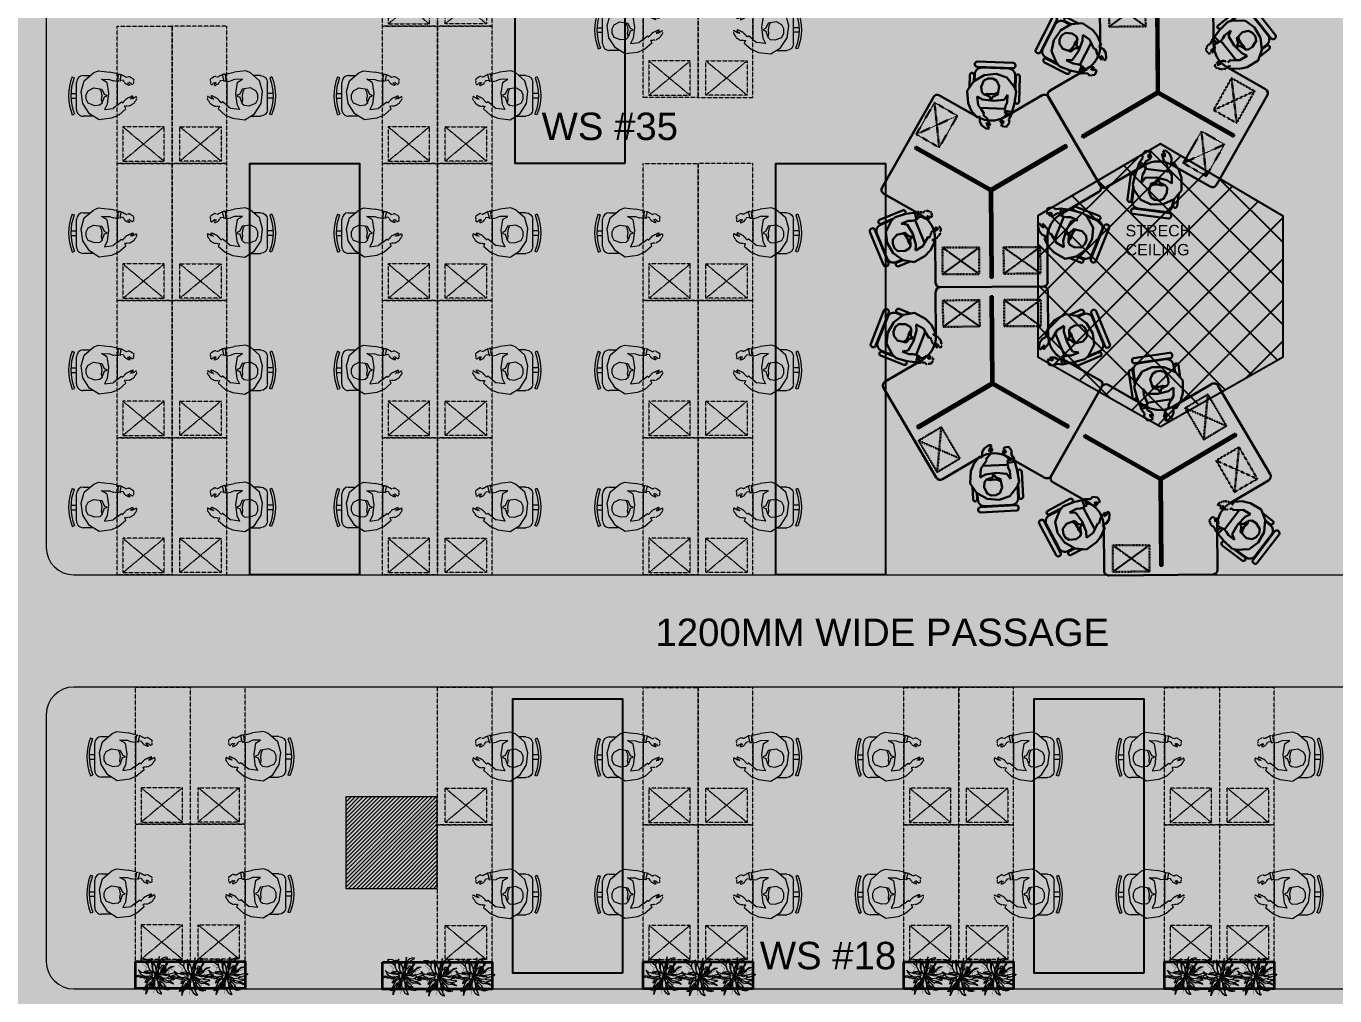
# Model space of a CAD drawing. Header units: millimetres. Extents: x 263321 to 2483465, y 33647 to 614421.
# Drawn here: x 2346902 to 2361209, y 411507 to 422110 of the extents above; entities that cross this region are included whole.
import ezdxf

# ---------------------------------------------------------------- set-up
doc = ezdxf.new("R2010")
doc.units = ezdxf.units.MM
for name, pattern in [('( Hidden )', [0.375, 0.25, -0.125]), ('HIDDEN', [0.375, 0.25, -0.125]), ('HIDDEN2', [0.1875, 0.125, -0.0625])]:
    doc.linetypes.add(name, pattern=pattern)
for name, color, linetype, lineweight in [('A-FURN-HUMAN', 252, 'Continuous', 9), ('A-FURN-MODULAR-CHAIR', 5, 'Continuous', 5), ('A-FURN-MODULAR-PEDESTAL', 253, 'Continuous', 5), ('A-FURN-MODULAR-TABLETOP', 250, 'Continuous', 13), ('A-INDOOR PLANTS', 84, 'Continuous', 5), ('A-PLAN-COLUMN', 3, 'Continuous', 0), ('A-PLAN-RCC-HATCH', 8, 'Continuous', 13), ('AI-FURN', 7, 'Continuous', 20), ('FURNITURE', 30, 'Continuous', 5), ('FURNIURE', 33, 'Continuous', 35), ('TOA-FL-CPT-1', 8, 'Continuous', 5)]:
    doc.layers.add(name, color=color, linetype=linetype, lineweight=lineweight)
for name, color, linetype in [('A-PLAN-TEXT', 4, 'Continuous'), ('CEILING TOA', 250, 'Continuous'), ('I-FUR', 7, 'Continuous')]:
    doc.layers.add(name, color=color, linetype=linetype)
doc.styles.add('ARIAL', font='arial.ttf')
doc.styles.get("Standard").update_dxf_attribs({"font": 'arial.ttf'})

# ---------------------------------------------------------------- blocks, each defined once
blk = doc.blocks.new('PLANT_10')
at = {"layer": 'A-INDOOR PLANTS', "linetype": 'ByBlock', "lineweight": -2}
for p, q in [((13664.3, 7933.64), (13665.55, 7933.86)), ((13665.52, 7932.8), (13664.3, 7933.64)), ((13665.55, 7933.86), (13667.57, 7933.17)), ((13667.57, 7933.17), (13668.91, 7932.09)), ((13669.84, 7934.37), (13670.24, 7933.69)), ((13670, 7933.37), (13669.84, 7934.37)), ((13670.17, 7931.75), (13670, 7933.37)), ((13670.38, 7933.32), (13670.09, 7932.38)), ((13670.24, 7933.69), (13670.38, 7933.32)), ((13675.61, 7931.79), (13675.07, 7933.15)), ((13675.07, 7933.15), (13675.52, 7932.79)), ((13660.8, 7927.59), (13659.68, 7927.43)), ((13659.68, 7927.43), (13660.5, 7927.14)), ((13660.5, 7927.14), (13661.89, 7926.5)), ((13661.87, 7927.37), (13660.8, 7927.59)), ((13663.15, 7926.41), (13661.87, 7927.37)), ((13661.89, 7926.5), (13663.36, 7925.67)), ((13664.14, 7924.69), (13663.15, 7926.41)), ((13663.89, 7930.62), (13663.94, 7931.25)), ((13663.98, 7929.88), (13663.89, 7930.62)), ((13663.93, 7925.43), (13665.64, 7924.49)), ((13663.94, 7931.25), (13664.46, 7930.64)), ((13664.31, 7929.26), (13663.98, 7929.88)), ((13665.68, 7923.17), (13664.14, 7924.69)), ((13664.83, 7928.65), (13664.31, 7929.26)), ((13664.46, 7930.64), (13665.11, 7929.79)), ((13665.28, 7928.1), (13664.83, 7928.65)), ((13665.11, 7929.79), (13665.57, 7928.86)), ((13665.49, 7927.36), (13665.28, 7928.1)), ((13665.34, 7926.29), (13665.49, 7927.36)), ((13665.63, 7924.92), (13665.34, 7926.29)), ((13666.85, 7932.15), (13665.52, 7932.8)), ((13665.57, 7928.86), (13665.92, 7927.75)), ((13666.59, 7924.2), (13665.63, 7924.92)), ((13665.64, 7924.49), (13666.92, 7923.46)), ((13665.92, 7927.75), (13666.08, 7926.44)), ((13666.08, 7926.44), (13666.56, 7925.08)), ((13666.78, 7926.15), (13666.1, 7928.13)), ((13666.41, 7927.95), (13667.1, 7928.09)), ((13666.55, 7927.7), (13666.41, 7927.95)), ((13667.52, 7926.61), (13666.55, 7927.7)), ((13666.56, 7925.08), (13667.46, 7924.48)), ((13667.48, 7923.79), (13666.59, 7924.2)), ((13667.75, 7925.11), (13666.78, 7926.15)), ((13668.06, 7931.25), (13666.85, 7932.15)), ((13667.1, 7928.09), (13668.23, 7927.82)), ((13667.46, 7924.48), (13668.78, 7924.02)), ((13668.16, 7925.94), (13667.52, 7926.61)), ((13668.46, 7924.26), (13667.75, 7925.11)), ((13669.22, 7930.1), (13668.06, 7931.25)), ((13668.63, 7925.01), (13668.16, 7925.94)), ((13668.23, 7927.82), (13668.63, 7926.95)), ((13668.63, 7926.95), (13668.89, 7926.59)), ((13668.78, 7924.21), (13668.63, 7925.01)), ((13669.19, 7922.84), (13668.78, 7924.21)), ((13668.89, 7926.59), (13669.47, 7926.23)), ((13668.91, 7932.09), (13669.44, 7931.17)), ((13669.5, 7929.11), (13669.22, 7930.1)), ((13669.44, 7931.17), (13669.67, 7929.74)), ((13669.47, 7926.23), (13670.42, 7925.51)), ((13669.61, 7927.61), (13669.5, 7929.11)), ((13670.3, 7925.56), (13669.61, 7927.61)), ((13669.67, 7929.74), (13670.38, 7928.94)), ((13669.92, 7931.93), (13670.2, 7930.88)), ((13670.71, 7930.64), (13670.17, 7931.75)), ((13670.2, 7930.88), (13670.87, 7929.52)), ((13670.91, 7923.83), (13670.3, 7925.56)), ((13670.38, 7928.94), (13670.87, 7927.46)), ((13670.42, 7925.51), (13670.77, 7924.58)), ((13671.34, 7928.22), (13670.71, 7930.64)), ((13670.77, 7924.58), (13670.8, 7923.45)), ((13671.22, 7927.97), (13670.89, 7926.71)), ((13670.89, 7926.71), (13671.08, 7924.65)), ((13671.08, 7924.65), (13671.73, 7923.79)), ((13671.83, 7926.61), (13671.34, 7928.22)), ((13672.14, 7924.62), (13671.83, 7926.61)), ((13672.06, 7923.18), (13672.14, 7924.62)), ((13672.45, 7924.82), (13672.17, 7923.5)), ((13672.59, 7926.26), (13672.45, 7924.82)), ((13672.98, 7927.9), (13672.59, 7926.26)), ((13673.75, 7929.11), (13672.98, 7927.9)), ((13674.69, 7924.95), (13673.26, 7922.65)), ((13673.26, 7922.65), (13674.15, 7924.18)), ((13674.25, 7931.31), (13673.75, 7929.11)), ((13673.83, 7922.61), (13675.72, 7924.04)), ((13674.15, 7924.18), (13674.66, 7926.07)), ((13674.5, 7929.32), (13674.25, 7931.31)), ((13674.66, 7928.01), (13674.5, 7929.32)), ((13674.66, 7926.07), (13674.66, 7928.01)), ((13675.25, 7927.09), (13674.69, 7924.95)), ((13676.27, 7924.31), (13675.1, 7923.9)), ((13675.33, 7928.59), (13675.25, 7927.09)), ((13675.7, 7930.98), (13675.33, 7928.59)), ((13675.52, 7932.79), (13676.24, 7931.75)), ((13675.74, 7931.48), (13675.61, 7931.79)), ((13676.35, 7932.06), (13675.7, 7930.98)), ((13675.72, 7924.04), (13676.86, 7925.51)), ((13677.52, 7924.47), (13676.27, 7924.31)), ((13677.08, 7932.65), (13676.35, 7932.06)), ((13676.86, 7925.51), (13677.68, 7927.48)), ((13677.47, 7932.1), (13677.08, 7932.65)), ((13677.51, 7930.91), (13677.47, 7932.1)), ((13677.81, 7929.36), (13677.51, 7930.91)), ((13678.84, 7924.26), (13677.52, 7924.47)), ((13677.63, 7931.1), (13678.23, 7931.81)), ((13677.68, 7927.48), (13677.81, 7929.36)), ((13678.15, 7928.3), (13677.74, 7927.54)), ((13679.73, 7929.85), (13678.15, 7928.3)), ((13678.23, 7931.81), (13679.84, 7932.55)), ((13680.16, 7923.8), (13678.84, 7924.26)), ((13681.13, 7930.96), (13679.73, 7929.85)), ((13679.84, 7932.55), (13681.95, 7932.8)), ((13682.61, 7931.75), (13681.13, 7930.96)), ((13681.95, 7932.8), (13683.34, 7932.46)), ((13683.72, 7924.1), (13682.55, 7923.5)), ((13683.34, 7932.46), (13682.61, 7931.75)), ((13683.45, 7922.71), (13684.69, 7925.06)), ((13684.69, 7925.06), (13683.72, 7924.1)), ((13657.58, 7922.61), (13657.47, 7922.11)), ((13657.47, 7922.11), (13657.98, 7921.75)), ((13658.75, 7922.96), (13657.58, 7922.61)), ((13657.98, 7921.75), (13659.37, 7921.23)), ((13660.13, 7922.88), (13658.75, 7922.96)), ((13659.37, 7921.23), (13661.01, 7920.78)), ((13660.07, 7918.81), (13659.64, 7918.36)), ((13659.64, 7918.36), (13659.9, 7918.06)), ((13659.9, 7918.06), (13660.84, 7917.9)), ((13660.59, 7915.89), (13660, 7914.93)), ((13660, 7914.93), (13660.98, 7915.4)), ((13660.87, 7918.96), (13660.07, 7918.81)), ((13661.89, 7922.37), (13660.13, 7922.88)), ((13661.76, 7916.49), (13660.59, 7915.89)), ((13660.84, 7917.9), (13662.11, 7917.44)), ((13661.88, 7918.81), (13660.87, 7918.96)), ((13660.98, 7915.4), (13662.78, 7916.02)), ((13661.01, 7920.78), (13661.83, 7920.31)), ((13663.06, 7916.97), (13661.76, 7916.49)), ((13661.83, 7920.31), (13663.03, 7920.03)), ((13663.31, 7919.04), (13661.88, 7918.81)), ((13663.84, 7922.05), (13661.89, 7922.37)), ((13662.11, 7917.44), (13663.3, 7917.1)), ((13662.78, 7916.02), (13664.21, 7916.12)), ((13663.8, 7921.43), (13662.81, 7921.09)), ((13662.81, 7921.09), (13662.83, 7920.27)), ((13662.83, 7920.27), (13663.86, 7919.55)), ((13664.23, 7917.5), (13663.06, 7916.97)), ((13664.11, 7919.31), (13663.31, 7919.04)), ((13664.68, 7921.27), (13663.8, 7921.43)), ((13665.78, 7921.99), (13663.84, 7922.05)), ((13663.86, 7919.55), (13664.86, 7919.27)), ((13664.21, 7916.12), (13665.96, 7916.24)), ((13665.78, 7917.92), (13664.23, 7917.5)), ((13665.62, 7921.11), (13664.68, 7921.27)), ((13664.86, 7919.27), (13666.62, 7918.95)), ((13667.05, 7921.53), (13665.62, 7921.11)), ((13667.77, 7922.3), (13665.68, 7923.17)), ((13667.58, 7922.29), (13665.78, 7921.99)), ((13666.96, 7918.21), (13665.78, 7917.92)), ((13665.96, 7916.24), (13667.18, 7916.97)), ((13666.62, 7918.95), (13668.04, 7919.49)), ((13667.05, 7915.34), (13666.64, 7914.45)), ((13666.92, 7923.46), (13668.56, 7922.95)), ((13668.12, 7919.18), (13666.96, 7918.21)), ((13668.6, 7921.76), (13667.05, 7921.53)), ((13668.08, 7916.24), (13667.05, 7915.34)), ((13667.18, 7916.97), (13667.91, 7917.68)), ((13668.73, 7923.83), (13667.48, 7923.79)), ((13669.6, 7921.92), (13667.77, 7922.3)), ((13667.91, 7917.68), (13668.95, 7918.64)), ((13668.94, 7914.77), (13667.91, 7913.74)), ((13668.04, 7919.49), (13669.27, 7920.34)), ((13668.57, 7916.44), (13668.08, 7916.24)), ((13669.16, 7919.84), (13668.12, 7919.18)), ((13668.56, 7922.95), (13670.21, 7922.37)), ((13669.17, 7917.34), (13668.57, 7916.44)), ((13670.04, 7921.8), (13668.6, 7921.76)), ((13669.83, 7916.11), (13668.94, 7914.77)), ((13668.95, 7918.64), (13669.3, 7919.47)), ((13670.21, 7920.25), (13669.16, 7919.84)), ((13669.64, 7916.29), (13669.17, 7917.34)), ((13670.21, 7922.37), (13669.19, 7922.84)), ((13669.27, 7920.34), (13670.76, 7920.76)), ((13669.3, 7919.47), (13669.66, 7919.79)), ((13669.46, 7913.91), (13670.25, 7914.87)), ((13669.7, 7918.36), (13669.64, 7916.29)), ((13669.66, 7919.79), (13670.28, 7920)), ((13670.51, 7918.69), (13669.7, 7918.36)), ((13670.99, 7917.21), (13669.83, 7916.11)), ((13671.05, 7921.21), (13670.04, 7921.8)), ((13670.25, 7914.87), (13670.67, 7915.51)), ((13670.28, 7920), (13670.74, 7919.32)), ((13670.8, 7923.45), (13670.51, 7922.57)), ((13670.51, 7922.57), (13670.59, 7922.07)), ((13670.74, 7919.32), (13670.51, 7918.69)), ((13670.66, 7915.76), (13670.57, 7914.63)), ((13671, 7916.83), (13670.66, 7915.76)), ((13670.76, 7920.76), (13671.63, 7920.91)), ((13671.26, 7920.59), (13670.79, 7919.64)), ((13670.79, 7919.64), (13670.87, 7919.02)), ((13670.87, 7919.02), (13671.48, 7919.53)), ((13671.14, 7916.21), (13670.89, 7914.39)), ((13671.43, 7923.29), (13670.91, 7923.83)), ((13671.13, 7922.84), (13671.09, 7922.15)), ((13671.09, 7922.15), (13671.48, 7921.72)), ((13671.18, 7923.34), (13671.13, 7922.84)), ((13671.3, 7917.34), (13671.14, 7916.21)), ((13671.62, 7923.1), (13671.18, 7923.34)), ((13671.81, 7921.11), (13671.26, 7920.59)), ((13672.07, 7918.49), (13671.3, 7917.34)), ((13671.68, 7919.17), (13671.35, 7917.59)), ((13671.48, 7921.72), (13671.99, 7921.43)), ((13671.48, 7919.53), (13671.96, 7920.24)), ((13671.64, 7922.67), (13671.62, 7923.1)), ((13672.22, 7921.87), (13671.64, 7922.67)), ((13672.13, 7920.93), (13671.68, 7919.17)), ((13672.23, 7921.5), (13671.81, 7921.11)), ((13671.96, 7920.24), (13672.13, 7920.93)), ((13671.99, 7921.43), (13672.23, 7921.5)), ((13672.41, 7921.94), (13672.06, 7923.18)), ((13672.41, 7919.94), (13672.07, 7918.49)), ((13672.39, 7922.69), (13672.67, 7923.45)), ((13672.6, 7921.76), (13672.39, 7922.69)), ((13672.5, 7923.07), (13672.96, 7922.33)), ((13672.59, 7920.01), (13672.63, 7920.7)), ((13673.08, 7920.52), (13672.59, 7920.01)), ((13672.59, 7920.01), (13672.59, 7920.01)), ((13672.63, 7920.7), (13672.6, 7921.76)), ((13672.8, 7919.26), (13673.05, 7919.46)), ((13673.23, 7917.34), (13672.81, 7919.14)), ((13672.96, 7922.33), (13673.37, 7921.28)), ((13673.05, 7919.46), (13673.38, 7918.65)), ((13673.38, 7918.65), (13673.05, 7917.27)), ((13673.05, 7917.27), (13673.39, 7916.28)), ((13673.37, 7921.28), (13673.08, 7920.52)), ((13673.14, 7916.33), (13673.23, 7917.34)), ((13673.19, 7914.65), (13673.14, 7916.33)), ((13673.34, 7920.09), (13674.25, 7918.87)), ((13673.39, 7916.28), (13673.99, 7915.17)), ((13673.62, 7916.97), (13673.65, 7918.1)), ((13674.46, 7916), (13673.62, 7916.97)), ((13673.65, 7918.1), (13674.07, 7918.55)), ((13675.1, 7923.9), (13673.83, 7922.61)), ((13673.99, 7915.17), (13674.45, 7914.5)), ((13674.07, 7918.55), (13674.59, 7917.88)), ((13674.25, 7918.87), (13675.37, 7917.15)), ((13674.98, 7921.77), (13674.36, 7921.37)), ((13674.36, 7919.37), (13675.18, 7919.27)), ((13675.06, 7918.96), (13674.36, 7919.37)), ((13675.07, 7914.64), (13674.46, 7916)), ((13674.59, 7917.88), (13675.45, 7916.53)), ((13675.88, 7920.92), (13674.81, 7920.89)), ((13674.84, 7920.01), (13675.66, 7919.79)), ((13675.18, 7919.27), (13674.84, 7920.01)), ((13674.9, 7922.2), (13676.06, 7922.99)), ((13676.34, 7922.25), (13674.98, 7921.77)), ((13675.88, 7918.73), (13675.06, 7918.96)), ((13675.37, 7917.15), (13676.51, 7914.43)), ((13675.45, 7916.53), (13675.49, 7915.15)), ((13675.49, 7915.15), (13675.66, 7913.78)), ((13675.66, 7919.79), (13676.48, 7919.5)), ((13676.88, 7920.82), (13675.88, 7920.92)), ((13677.21, 7918.02), (13675.88, 7918.73)), ((13676.06, 7922.99), (13678.3, 7923.31)), ((13676.2, 7916.49), (13680.43, 7910.93)), ((13677.83, 7922.6), (13676.34, 7922.25)), ((13676.48, 7919.5), (13677.37, 7919.03)), ((13677.71, 7920.16), (13676.88, 7920.82)), ((13677.74, 7917.16), (13677.21, 7918.02)), ((13677.37, 7919.03), (13678.02, 7918.11)), ((13677.64, 7920.41), (13678.21, 7920.24)), ((13678.35, 7919.62), (13677.71, 7920.16)), ((13678.55, 7915.31), (13677.74, 7917.16)), ((13679.32, 7922.77), (13677.83, 7922.6)), ((13678.02, 7918.11), (13678.55, 7917.12)), ((13678.21, 7920.24), (13679.71, 7920.28)), ((13678.3, 7923.31), (13680.55, 7923.37)), ((13678.88, 7918.7), (13678.35, 7919.62)), ((13678.4, 7920.12), (13679.43, 7919.21)), ((13678.55, 7917.12), (13678.95, 7916.45)), ((13679.87, 7912.72), (13678.55, 7915.31)), ((13679.16, 7917.64), (13678.88, 7918.7)), ((13678.95, 7916.45), (13679.96, 7916.04)), ((13679.63, 7916.72), (13679.16, 7917.64)), ((13681.24, 7923.21), (13679.32, 7922.77)), ((13679.43, 7919.21), (13680.56, 7919.12)), ((13679.96, 7916.04), (13679.63, 7916.72)), ((13679.71, 7920.28), (13681.07, 7920.83)), ((13680.7, 7920.44), (13679.83, 7920.29)), ((13680.55, 7923.37), (13680.16, 7923.8)), ((13680.56, 7919.12), (13681.67, 7919.59)), ((13681.63, 7920.72), (13680.7, 7920.44)), ((13681.07, 7920.83), (13682.48, 7921.62)), ((13682.55, 7923.5), (13681.24, 7923.21)), ((13682.32, 7920.68), (13681.63, 7920.72)), ((13681.67, 7919.59), (13682.09, 7919.92)), ((13682.09, 7919.92), (13682.86, 7919.5)), ((13682.83, 7920.44), (13682.32, 7920.68)), ((13682.48, 7921.62), (13683.45, 7922.71)), ((13683.57, 7920.84), (13682.83, 7920.44)), ((13682.86, 7919.5), (13683.72, 7919.84)), ((13684.62, 7921.25), (13683.57, 7920.84)), ((13683.72, 7919.84), (13684.96, 7920.26)), ((13685.5, 7921.09), (13684.62, 7921.25)), ((13684.96, 7920.26), (13685.72, 7919.9)), ((13686.31, 7920.99), (13685.5, 7921.09)), ((13685.72, 7919.9), (13686.83, 7920.31)), ((13687.38, 7920.89), (13686.31, 7920.99)), ((13686.83, 7920.31), (13687.38, 7920.89)), ((13663.85, 7911.49), (13662.54, 7911.32)), ((13662.54, 7911.32), (13663.74, 7911.04)), ((13664.86, 7911.27), (13663.74, 7910.98)), ((13663.74, 7911.04), (13664.74, 7910.89)), ((13664.9, 7912.02), (13663.85, 7911.49)), ((13664.74, 7910.89), (13666.42, 7911.25)), ((13665.77, 7911.92), (13664.86, 7911.27)), ((13665.68, 7912.98), (13664.9, 7912.02)), ((13665.96, 7913.93), (13665.68, 7912.98)), ((13666.75, 7912.64), (13665.77, 7911.92)), ((13666.23, 7913.31), (13665.96, 7913.93)), ((13666.64, 7914.45), (13666.23, 7913.31)), ((13666.42, 7911.25), (13667.52, 7912.04)), ((13667.91, 7913.74), (13666.75, 7912.64)), ((13667.52, 7912.04), (13667.93, 7912.86)), ((13667.93, 7912.86), (13668.04, 7913.36)), ((13668.04, 7913.36), (13668.6, 7913.57)), ((13668.63, 7908.5), (13668.45, 7908.06)), ((13668.45, 7908.06), (13668.77, 7907.88)), ((13668.6, 7913.57), (13669.46, 7913.91)), ((13669.29, 7909.4), (13668.63, 7908.5)), ((13668.77, 7907.88), (13669.52, 7908.09)), ((13669.87, 7910.98), (13669.29, 7909.4)), ((13669.74, 7913.17), (13669.38, 7912.4)), ((13669.38, 7912.4), (13669.4, 7911.78)), ((13669.4, 7911.78), (13669.6, 7911.35)), ((13669.52, 7908.09), (13670.74, 7908.94)), ((13669.6, 7911.35), (13669.87, 7910.92)), ((13670.28, 7913.81), (13669.74, 7913.17)), ((13670.85, 7913.39), (13669.87, 7910.98)), ((13670.57, 7914.63), (13670.28, 7913.81)), ((13670.74, 7908.94), (13671.87, 7910.85)), ((13670.89, 7914.39), (13670.85, 7913.39)), ((13671.87, 7910.85), (13672.82, 7912.57)), ((13672.82, 7912.57), (13673.19, 7914.65)), ((13673.82, 7912.54), (13673.22, 7911.71)), ((13673.22, 7911.71), (13674.45, 7912.43)), ((13674.29, 7913.43), (13673.82, 7912.54)), ((13674.45, 7914.5), (13674.29, 7913.43)), ((13674.45, 7912.43), (13675.05, 7913.2)), ((13675.05, 7913.2), (13675.07, 7914.64)), ((13675.66, 7913.78), (13676.51, 7912.31)), ((13676.51, 7914.43), (13677.64, 7912.15)), ((13676.51, 7912.31), (13677.72, 7911.66)), ((13678.23, 7913.49), (13677.5, 7914.65)), ((13677.64, 7912.15), (13678.78, 7909.62)), ((13678.64, 7912.18), (13678.23, 7913.49)), ((13679.05, 7910.95), (13678.64, 7912.18)), ((13678.78, 7909.62), (13679.4, 7907.89)), ((13679.17, 7909.14), (13679.05, 7910.95)), ((13679.4, 7907.89), (13679.17, 7909.14)), ((13680.85, 7911.31), (13679.87, 7912.72)), ((13680.43, 7910.93), (13680.94, 7910.69)), ((13680.94, 7910.69), (13680.85, 7911.31))]:
    blk.add_line(p, q, dxfattribs=at)
at = {"layer": 'A-INDOOR PLANTS', "linetype": 'Continuous', "lineweight": 18, "ltscale": 0.5, "const_width": 0.2}
for points in [[(13663.9, 7924.37), (13660.1, 7925.72)], [(13678.83, 7926.57), (13681.9, 7929.19)], [(13673.27, 7912.54), (13674, 7908.57)]]:
    blk.add_lwpolyline(points, dxfattribs=at)
for points in [[(13664.08, 7924.79, 0.079562), (13663.34, 7922.14)], [(13665.42, 7926.87, 0.0574), (13664.3, 7925.23)], [(13669.4, 7929.47, 0.116285), (13665.96, 7927.44)], [(13673.88, 7929.67, 0.090884), (13670.74, 7929.78)], [(13675.42, 7929.17, 0.028901), (13674.47, 7929.51)], [(13680.37, 7923.57, 0.141213), (13677.8, 7927.66)], [(13663.38, 7919.89, 0.022707), (13663.53, 7919.11)], [(13664.86, 7916.17, 0.072973), (13666.59, 7914.33)], [(13678.52, 7915.38, 0.034437), (13679.25, 7916.33)], [(13679.57, 7916.84, 0.070954), (13680.47, 7919.13)], [(13680.68, 7920.44, 0.006998), (13680.7, 7920.68)], [(13668.08, 7913.38, 0.04589), (13669.56, 7912.79)], [(13672.77, 7912.48, 0.032284), (13673.88, 7912.65)], [(13674.83, 7912.92, 0.033376), (13675.9, 7913.37)], [(13677.6, 7914.49, 0.002611), (13677.67, 7914.55)]]:
    blk.add_lwpolyline(points, format="xyb", dxfattribs=at)
at = {"layer": 'A-INDOOR PLANTS', "linetype": 'Continuous', "lineweight": 18, "ltscale": 0.5}
blk.add_arc((13672, 7921.16), 8.71, 12.47923, 14.7067, dxfattribs=at)
blk = doc.blocks.new('Columns')
at = {"layer": 'A-PLAN-RCC-HATCH'}
h = blk.add_hatch(dxfattribs=at)
h.set_pattern_fill('ANSI31', color=256, scale=250, style=0)
h.set_pattern_definition([(45, (414397.9, -590762.232), (-22.0970869, 22.0970869), [])])
h.paths.add_polyline_path([(-26160, 1537), (-25160, 1537), (-25160, 2537), (-26160, 2537)])
at = {"layer": 'A-PLAN-COLUMN', "elevation": 0}
blk.add_lwpolyline([(-26160, 1537), (-25160, 1537), (-25160, 2537), (-26160, 2537)], close=True, dxfattribs=at)
blk = doc.blocks.new('txhvb')
at = {"layer": 'A-FURN-HUMAN', "color": 8, "lineweight": 5}
for p, q in [((549426, -3868, 0), (549538, -3797, 0)), ((549538, -3797, 0), (549670, -3779, 0)), ((549670, -3779, 0), (549787, -3812, 0)), ((549787, -3812, 0), (549877, -3917, 0)), ((549360, -3973, 0), (549426, -3868, 0)), ((549377, -4109, 0), (549360, -3973, 0)), ((549804, -4001, 0), (549803, -4086, 0)), ((549877, -3917, 0), (549897, -3968, 0)), ((549897, -3968, 0), (549883, -4091, 0)), ((549405, -4171, 0), (549377, -4109, 0)), ((549533, -4063, 0), (549473, -4034, 0)), ((549473, -4034, 0), (549486, -4126, 0)), ((549520, -4171, 0), (549486, -4126, 0)), ((549652, -4076, 0), (549533, -4063, 0)), ((549770, -4059, 0), (549652, -4076, 0)), ((549780, -4171, 0), (549787, -4126, 0)), ((549803, -4086, 0), (549787, -4126, 0)), ((549864, -4171, 0), (549883, -4091, 0)), ((549480, -4265, 0), (549413, -4188, 0)), ((549520, -4171, 0), (549557, -4219, 0)), ((549795, -4205, 0), (549783, -4204, 0)), ((549791, -4238, 0), (549795, -4205, 0))]:
    blk.add_line(p, q, dxfattribs=at)
at = {"layer": 'A-FURN-HUMAN', "color": 8, "linetype": '( Hidden )', "lineweight": 5, "ltscale": 2}
for p, q in [((549413, -4188, 0), (549405, -4171, 0)), ((549508, -4251, 0), (549480, -4265, 0)), ((549512, -4310, 0), (549508, -4251, 0)), ((549557, -4219, 0), (549546, -4232, 0)), ((549546, -4232, 0), (549594, -4275, 0)), ((549594, -4275, 0), (549625, -4342, 0)), ((549734, -4305, 0), (549753, -4264, 0)), ((549766, -4285, 0), (549745, -4310, 0)), ((549753, -4264, 0), (549791, -4238, 0)), ((549770, -4306, 0), (549766, -4285, 0)), ((549783, -4204, 0), (549786, -4175, 0)), ((549856, -4217, 0), (549826, -4272, 0)), ((549826, -4272, 0), (549836, -4303, 0)), ((549861, -4186, 0), (549856, -4217, 0)), ((549864, -4171, 0), (549861, -4186, 0)), ((549536, -4350, 0), (549512, -4310, 0)), ((549588, -4384, 0), (549536, -4350, 0)), ((549612, -4346, 0), (549587, -4314, 0)), ((549587, -4314, 0), (549592, -4339, 0)), ((549616, -4380, 0), (549588, -4384, 0)), ((549592, -4339, 0), (549616, -4380, 0)), ((549625, -4342, 0), (549612, -4346, 0)), ((549745, -4310, 0), (549734, -4305, 0)), ((549745, -4336, 0), (549770, -4306, 0)), ((549754, -4350, 0), (549745, -4336, 0)), ((549805, -4352, 0), (549754, -4350, 0)), ((549836, -4303, 0), (549805, -4352, 0))]:
    blk.add_line(p, q, dxfattribs=at)
at = {"layer": 'A-FURN-HUMAN', "color": 8, "linetype": '( Hidden )', "lineweight": 5, "ltscale": 3}
for p, q in [((549780, -4174, 0), (549780, -4170, 0)), ((549786, -4175, 0), (549780, -4174, 0))]:
    blk.add_line(p, q, dxfattribs=at)
at = {"layer": 'A-FURN-HUMAN', "color": 8, "lineweight": 5, "elevation": 0}
for points in [[(549696, -3982), (549668, -3997), (549621, -4003), (549583, -3998), (549544, -4008), (549520, -3981), (549514, -3927), (549541, -3855), (549586, -3831), (549636, -3831), (549679, -3853), (549710, -3911), (549696, -4004), (549641, -4030), (549629, -4056), (549619, -4055), (549609, -4028), (549555, -4009)], [(549770, -4059), (549804, -4001)], [(549785, -4177), (549859, -4186)], [(549795, -4205), (549858, -4218)]]:
    blk.add_lwpolyline(points, dxfattribs=at)
at = {"layer": 'A-FURN-MODULAR-CHAIR', "color": 8, "lineweight": 15}
for p, q in [((549400, -3910, 0), (549400, -3801, 0)), ((549474, -3727, 0), (549770, -3727, 0)), ((549844, -3801, 0), (549844, -3878, 0))]:
    blk.add_line(p, q, dxfattribs=at)
at = {"layer": 'A-FURN-MODULAR-CHAIR', "color": 8, "lineweight": 15, "elevation": 0}
for points in [[(549415, -3681), (549424, -3704)], [(549597, -3664), (549597, -3727)], [(549647, -3664), (549647, -3727)], [(549829, -3679), (549820, -3702)]]:
    blk.add_lwpolyline(points, dxfattribs=at)
blk.add_lwpolyline([(549780, -4170, -0.034638), (549770, -4171), (549520, -4171)], format="xyb", dxfattribs=at)
at = {"layer": 'A-FURN-MODULAR-CHAIR', "color": 8, "lineweight": 15}
for centre, radius, start, end in [((549625, -4197, 0), 557, 68.458, 112.0994), ((549625, -4197, 0), 532, 68.4839, 112.0994), ((549474, -3801, 0), 74, 90.0001, 180.0001), ((549770, -3801, 0), 74, 0.0001, 90.0001)]:
    blk.add_arc(centre, radius, start, end, dxfattribs=at)
at = {"layer": 'A-FURN-MODULAR-PEDESTAL', "color": 20, "linetype": 'HIDDEN', "lineweight": 5, "ltscale": 5}
for p, q in [((549284, -4234), (548909, -4684)), ((548909, -4234), (549284, -4684))]:
    blk.add_line(p, q, dxfattribs=at)
for points in [[(548884, -4171), (550384, -4171), (550384, -4771), (548884, -4771)], [(549284, -4234), (548909, -4234), (548909, -4684), (549284, -4684)]]:
    blk.add_lwpolyline(points, close=True, dxfattribs=at)
blk = doc.blocks.new('bhguyfjhg')
at = {"layer": 'FURNITURE', "color": 20, "lineweight": 30}
for p, q in [((565286, -8857), (564312, -9420)), ((565595, -9291), (565355, -8875)), ((566328, -9441), (565855, -9441)), ((564534, -9904), (564294, -9488)), ((566378, -10629), (566378, -9491)), ((564534, -10204), (564294, -10620)), ((565286, -11251), (564312, -10688)), ((566328, -10679), (565848, -10679)), ((565588, -10829), (565355, -11232))]:
    blk.add_line(p, q, dxfattribs=at)
at = {"layer": 'FURNITURE', "color": 8, "lineweight": 30, "ltscale": 5}
for p, q in [((565794, -8834), (565711, -8941)), ((565789, -8914), (565830, -8862)), ((565798, -8915), (565843, -8859)), ((566220, -9051), (565910, -8809)), ((565946, -8846), (566178, -9027)), ((564086, -9850), (564220, -9832)), ((564060, -10327), (564006, -9938)), ((564020, -9987), (564060, -10279)), ((564154, -9895), (564083, -9905)), ((564158, -9886), (564092, -9895)), ((566075, -11007, 0), (566109, -11071, 0)), ((566080, -10999, 0), (566111, -11058, 0)), ((566151, -11037, 0), (566089, -10917, 0)), ((565777, -11334, 0), (566126, -11153, 0)), ((566077, -11170, 0), (565816, -11306, 0))]:
    blk.add_line(p, q, dxfattribs=at)
at = {"layer": 'FURNITURE', "color": 20, "linetype": 'HIDDEN2', "lineweight": 30, "ltscale": 0.3}
for p, q in [((565335, -8996), (565131, -9445)), ((564987, -9194), (565478, -9247)), ((564754, -9329), (564554, -9780)), ((564408, -9531), (564900, -9579)), ((566340, -10183), (566049, -10581)), ((566338, -10583), (566051, -10181))]:
    blk.add_line(p, q, dxfattribs=at)
at = {"layer": 'FURNITURE', "color": 8, "lineweight": 30}
for p, q in [((565599, -9074, 0), (565669, -8956, 0)), ((565669, -8956, 0), (565785, -8914, 0)), ((565785, -8914, 0), (565917, -8927, 0)), ((565917, -8927, 0), (566032, -8993, 0)), ((566032, -8993, 0), (566104, -9091, 0)), ((565584, -9139, 0), (565599, -9074, 0)), ((565720, -9073, 0), (565674, -9153, 0)), ((565674, -9209, 0), (565674, -9153, 0)), ((565750, -9133, 0), (565720, -9073, 0)), ((565835, -9216, 0), (565750, -9133, 0)), ((566104, -9091, 0), (566110, -9229, 0)), ((565584, -9259, 0), (565579, -9157, 0)), ((565674, -9209, 0), (565673, -9270, 0)), ((565939, -9275, 0), (565835, -9216, 0)), ((566001, -9251, 0), (565948, -9316, 0)), ((566094, -9282, 0), (566008, -9370, 0)), ((566110, -9229, 0), (566094, -9282, 0)), ((565845, -9428, 0), (565869, -9405, 0)), ((565869, -9405, 0), (565860, -9397, 0)), ((565878, -9369, 0), (565911, -9338, 0)), ((565948, -9316, 0), (565911, -9338, 0)), ((565944, -9421, 0), (566008, -9370, 0)), ((564254, -9803, 0), (564160, -9882, 0)), ((564391, -9802, 0), (564254, -9803, 0)), ((564455, -9821, 0), (564391, -9802, 0)), ((564474, -9827, 0), (564455, -9821, 0)), ((564559, -9882, 0), (564474, -9827, 0)), ((564105, -10004, 0), (564104, -10136, 0)), ((564160, -9882, 0), (564105, -10004, 0)), ((564367, -9962, 0), (564330, -9906, 0)), ((564330, -9906, 0), (564422, -9907, 0)), ((564396, -10078, 0), (564367, -9962, 0)), ((564471, -9934, 0), (564422, -9907, 0)), ((564471, -9934, 0), (564524, -9965, 0)), ((564524, -9965, 0), (564535, -9952, 0)), ((564535, -9952, 0), (564584, -9993, 0)), ((564548, -9912, 0), (564559, -9882, 0)), ((564607, -9908, 0), (564548, -9912, 0)), ((564584, -9993, 0), (564654, -10015, 0)), ((564651, -9926, 0), (564607, -9908, 0)), ((564657, -10002, 0), (564622, -9981, 0)), ((564622, -9981, 0), (564647, -9983, 0)), ((564647, -9983, 0), (564690, -10001, 0)), ((564691, -9972, 0), (564651, -9926, 0)), ((564654, -10015, 0), (564657, -10002, 0)), ((564690, -10001, 0), (564691, -9972, 0)), ((564104, -10136, 0), (564153, -10247, 0)), ((564395, -10197, 0), (564396, -10078, 0)), ((564595, -10152, 0), (564574, -10193, 0)), ((564633, -10128, 0), (564595, -10152, 0)), ((564618, -10162, 0), (564639, -10138, 0)), ((564639, -10138, 0), (564633, -10128, 0)), ((564665, -10135, 0), (564639, -10164, 0)), ((564680, -10142, 0), (564665, -10135, 0)), ((564689, -10191, 0), (564680, -10142, 0)), ((564153, -10247, 0), (564269, -10322, 0)), ((564342, -10238, 0), (564426, -10226, 0)), ((564426, -10226, 0), (564463, -10205, 0)), ((564518, -10275, 0), (564442, -10304, 0)), ((564506, -10192, 0), (564463, -10205, 0)), ((564510, -10191, 0), (564506, -10192, 0)), ((564512, -10197, 0), (564510, -10191, 0)), ((564539, -10190, 0), (564512, -10197, 0)), ((564518, -10275, 0), (564532, -10269, 0)), ((564532, -10269, 0), (564562, -10260, 0)), ((564542, -10202, 0), (564539, -10190, 0)), ((564574, -10193, 0), (564542, -10202, 0)), ((564562, -10260, 0), (564612, -10224, 0)), ((564612, -10224, 0), (564645, -10228, 0)), ((564639, -10164, 0), (564618, -10162, 0)), ((564645, -10228, 0), (564689, -10191, 0)), ((564269, -10322, 0), (564322, -10334, 0)), ((564322, -10334, 0), (564442, -10304, 0)), ((565524, -10742, 0), (565570, -10721, 0)), ((565570, -10721, 0), (565584, -10729, 0)), ((565584, -10729, 0), (565576, -10766, 0)), ((565679, -10630, 0), (565702, -10614, 0)), ((565718, -10656, 0), (565679, -10630, 0)), ((565688, -10668, 0), (565697, -10658, 0)), ((565747, -10713, 0), (565688, -10668, 0)), ((565697, -10658, 0), (565735, -10675, 0)), ((565702, -10614, 0), (565763, -10620, 0)), ((565735, -10675, 0), (565718, -10656, 0)), ((565809, -10729, 0), (565747, -10713, 0)), ((565763, -10620, 0), (565803, -10645, 0)), ((565803, -10645, 0), (565833, -10695, 0)), ((565805, -10745, 0), (565809, -10729, 0)), ((565833, -10695, 0), (565852, -10669, 0)), ((565852, -10669, 0), (565946, -10707, 0)), ((565946, -10707, 0), (565961, -10719, 0)), ((565961, -10719, 0), (566014, -10760, 0)), ((565519, -10799, 0), (565524, -10742, 0)), ((565542, -10823, 0), (565519, -10799, 0)), ((565541, -10885, 0), (565542, -10823, 0)), ((565576, -10766, 0), (565590, -10783, 0)), ((565611, -10795, 0), (565589, -10836, 0)), ((565589, -10836, 0), (565601, -10868, 0)), ((565590, -10783, 0), (565596, -10752, 0)), ((565596, -10752, 0), (565609, -10751, 0)), ((565601, -10868, 0), (565612, -10863, 0)), ((565609, -10751, 0), (565611, -10795, 0)), ((565612, -10863, 0), (565622, -10890, 0)), ((565786, -10916, 0), (565897, -10872, 0)), ((565860, -10771, 0), (565805, -10745, 0)), ((565860, -10771, 0), (565910, -10795, 0)), ((565897, -10872, 0), (565964, -10870, 0)), ((565964, -10870, 0), (565910, -10795, 0)), ((566014, -10760, 0), (566092, -10872, 0)), ((566092, -10872, 0), (566082, -10995, 0)), ((565551, -10914, 0), (565541, -10885, 0)), ((565555, -10930, 0), (565551, -10914, 0)), ((565555, -10930, 0), (565575, -11009, 0)), ((565619, -11124, 0), (565575, -11009, 0)), ((565622, -10890, 0), (565628, -10888, 0)), ((565628, -10888, 0), (565630, -10892, 0)), ((565630, -10891, 0), (565644, -10934, 0)), ((565649, -10977, 0), (565644, -10934, 0)), ((565686, -11052, 0), (565649, -10977, 0)), ((565690, -10985, 0), (565786, -10916, 0)), ((566082, -10995, 0), (566015, -11110, 0)), ((565660, -11160, 0), (565619, -11124, 0)), ((566015, -11110, 0), (565907, -11187)), ((565788, -11212, 0), (565660, -11160, 0)), ((565907, -11187), (565788, -11212, 0))]:
    blk.add_line(p, q, dxfattribs=at)
at = {"layer": 'FURNITURE', "color": 8, "linetype": '( Hidden )', "lineweight": 30, "ltscale": 2}
for p, q in [((565579, -9157, 0), (565584, -9139, 0)), ((565582, -9314, 0), (565615, -9265, 0)), ((565615, -9265, 0), (565584, -9259, 0)), ((565673, -9270, 0), (565656, -9273, 0)), ((565656, -9273, 0), (565668, -9337, 0)), ((565576, -9360, 0), (565582, -9314, 0)), ((565596, -9418, 0), (565576, -9360, 0)), ((565621, -9432, 0), (565596, -9418, 0)), ((565627, -9386, 0), (565621, -9432, 0)), ((565638, -9363, 0), (565627, -9386, 0)), ((565638, -9404, 0), (565638, -9363, 0)), ((565651, -9408, 0), (565638, -9404, 0)), ((565668, -9337, 0), (565651, -9408, 0)), ((565760, -9446, 0), (565799, -9426, 0)), ((565799, -9426, 0), (565845, -9428, 0)), ((565860, -9397, 0), (565880, -9376, 0)), ((565932, -9430, 0), (565909, -9452, 0)), ((565944, -9421, 0), (565932, -9430, 0)), ((565748, -9494, 0), (565749, -9478, 0)), ((565786, -9527, 0), (565748, -9494, 0)), ((565749, -9478, 0), (565787, -9470, 0)), ((565765, -9457, 0), (565760, -9446, 0)), ((565796, -9450, 0), (565765, -9457, 0)), ((565840, -9507, 0), (565786, -9527, 0)), ((565787, -9470, 0), (565796, -9450, 0)), ((565853, -9477, 0), (565840, -9507, 0)), ((565909, -9452, 0), (565853, -9477, 0))]:
    blk.add_line(p, q, dxfattribs=at)
at = {"layer": 'FURNITURE', "color": 18, "lineweight": 30, "ltscale": 5, "true_color": 0x000000}
for p, q in [((564860, -9219), (564838, -9231)), ((564838, -10877), (564860, -10889))]:
    blk.add_line(p, q, dxfattribs=at)
at = {"layer": 'FURNITURE', "color": 20, "lineweight": 30, "ltscale": 5}
for p, q in [((565314, -10054), (564838, -9231)), ((565328, -10054), (564849, -9225)), ((565335, -10041), (564860, -9219)), ((565314, -10054), (564838, -10877)), ((565328, -10054), (564849, -10883)), ((565335, -10066), (564860, -10889)), ((566278, -10054), (565328, -10054)), ((566278, -10041), (565335, -10041)), ((566278, -10066), (565335, -10066)), ((566278, -10066), (566278, -10041))]:
    blk.add_line(p, q, dxfattribs=at)
at = {"layer": 'FURNITURE', "color": 8, "linetype": '( Hidden )', "lineweight": 30, "ltscale": 3}
for p, q in [((565876, -9372, 0), (565879, -9368, 0)), ((565880, -9376, 0), (565876, -9372, 0))]:
    blk.add_line(p, q, dxfattribs=at)
at = {"layer": 'FURNITURE', "color": 8, "lineweight": 30, "ltscale": 5}
for points in [[(565789, -8914), (565830, -8862, 0.392119), (565827, -8829, 0.392119), (565794, -8834), (565711, -8941)], [(566108, -9237), (566191, -9130, 0.414214), (566178, -9027), (565946, -8846, 0.414214), (565843, -8859), (565798, -8915)], [(566038, -9338), (566023, -9358, 0.392119), (566026, -9391, 0.392119), (566059, -9386), (566226, -9171, 0.392119), (566223, -9138, 0.392119), (566191, -9143), (566101, -9258)], [(564158, -9886), (564092, -9895, -0.392119), (564065, -9876, -0.392119), (564086, -9850), (564220, -9832)], [(564277, -10324), (564143, -10342, -0.414214), (564060, -10279), (564020, -9987, -0.414214), (564083, -9905), (564154, -9895)], [(564400, -10315), (564424, -10311, -0.392119), (564452, -10330, -0.392119), (564431, -10356), (564161, -10393, -0.392119), (564133, -10374, -0.392119), (564154, -10348), (564298, -10329)]]:
    blk.add_lwpolyline(points, format="xyb", dxfattribs=at)
for points in [[(566255, -9006), (565945, -8764, 0.414214), (565911, -8768), (565906, -8775, 0.414214), (565910, -8809), (566220, -9051, 0.414214), (566254, -9047), (566259, -9040, 0.414214)], [(564003, -10335), (563949, -9946, -0.414214), (563970, -9918), (563979, -9917, -0.414214), (564006, -9938), (564060, -10327, -0.414214), (564039, -10355), (564031, -10356, -0.414214)]]:
    blk.add_lwpolyline(points, format="xyb", close=True, dxfattribs=at)
at = {"layer": 'FURNITURE', "color": 20, "linetype": 'HIDDEN2', "lineweight": 30, "ltscale": 0.3}
for points in [[(565335, -8996), (565478, -9247), (565131, -9445), (564987, -9194)], [(564408, -9531), (564554, -9780), (564900, -9579), (564754, -9329)], [(566338, -10583), (566049, -10581), (566051, -10181), (566340, -10183)]]:
    blk.add_lwpolyline(points, close=True, dxfattribs=at)
at = {"layer": 'FURNITURE', "color": 8, "lineweight": 30}
for points in [[(565928, -9169), (565896, -9164), (565856, -9140), (565829, -9113), (565792, -9096), (565790, -9060), (565818, -9014), (565884, -8974), (565933, -8983), (565973, -9014), (565994, -9057), (565982, -9122), (565914, -9187), (565856, -9173), (565830, -9187), (565822, -9179), (565831, -9152), (565800, -9104)], [(565939, -9275), (566001, -9251)], [(565869, -9405), (565910, -9454)], [(565878, -9377), (565930, -9430)], [(564309, -10134), (564320, -10104), (564320, -10058), (564310, -10020), (564314, -9980), (564284, -9960), (564229, -9961), (564162, -9998), (564145, -10046), (564152, -10095), (564179, -10135), (564241, -10158), (564331, -10132), (564348, -10074), (564373, -10058), (564370, -10048), (564343, -10042), (564316, -9991)], [(564395, -10197), (564342, -10238)], [(564514, -10195), (564533, -10267)], [(564542, -10202), (564564, -10262)]]:
    blk.add_lwpolyline(points, dxfattribs=at)
at = {"layer": 'FURNITURE', "color": 8, "lineweight": 30, "ltscale": 5}
for points in [[(565674, -9194), (565887, -9360)], [(564457, -9927), (564494, -10195)]]:
    blk.add_lwpolyline(points, dxfattribs=at)
at = {"layer": 'FURNITURE', "color": 8, "lineweight": 30, "elevation": 0}
for points in [[(565601, -10868), (565539, -10884)], [(565622, -10887), (565553, -10913)], [(565690, -10985), (565686, -11052)], [(565791, -11019), (565809, -10993), (565847, -10966), (565883, -10953), (565913, -10926), (565947, -10939), (565978, -10984), (565987, -11060), (565958, -11102), (565913, -11125), (565865, -11126), (565811, -11088), (565780, -11000), (565817, -10952), (565816, -10923), (565826, -10919), (565847, -10938), (565903, -10930)]]:
    blk.add_lwpolyline(points, dxfattribs=at)
at = {"layer": 'FURNITURE', "color": 8, "lineweight": 30, "ltscale": 5, "elevation": 0}
blk.add_lwpolyline([(565874, -10778), (565634, -10903)], dxfattribs=at)
for points in [[(565591, -11049), (565579, -11027, 0.392119), (565548, -11016, 0.392119), (565539, -11048), (565665, -11290, 0.392119), (565696, -11301, 0.392119), (565705, -11269), (565638, -11140)], [(565655, -11155), (565717, -11274, 0.414214), (565816, -11306), (566077, -11170, 0.414214), (566109, -11071), (566075, -11007)], [(566080, -10999), (566111, -11058, 0.392119), (566142, -11069, 0.392119), (566151, -11037), (566089, -10917)]]:
    blk.add_lwpolyline(points, format="xyb", dxfattribs=at)
blk.add_lwpolyline([(565804, -11385), (566152, -11203, 0.414214), (566163, -11170), (566159, -11163, 0.414214), (566126, -11153), (565777, -11334, 0.414214), (565767, -11367), (565771, -11374, 0.414214)], format="xyb", close=True, dxfattribs=at)
at = {"layer": 'FURNITURE', "color": 20, "lineweight": 30}
for centre, start, end in [((565311, -8900), 30.0105, 120.0104), ((564337, -9463), 120.0104, 210.0105), ((566328, -9491), 360, 90), ((564337, -10645), 149.9896, 239.9896), ((566328, -10629), 270, 360), ((565311, -11207), 239.9896, 329.9896)]:
    blk.add_arc(centre, 50, start, end, dxfattribs=at)
at = {"layer": 'FURNITURE', "color": 8, "lineweight": 30}
for centre, start, end in [((565855, -9141), 210.0105, 270), ((564274, -10054), 329.9896, 30.0105), ((565848, -10979), 90, 149.9896)]:
    blk.add_arc(centre, 300, start, end, dxfattribs=at)

msp = doc.modelspace()

# ---------------------------------------------------------------- hatches: boundary and pattern name
at = {"layer": 'CEILING TOA', "true_color": 0x7aafdf}
h = msp.add_hatch(color=143, dxfattribs=at)
h.dxf.hatch_style = 1
h.paths.add_polyline_path([(2353447.388, 420610.358), (2352247.388, 420610.358), (2352247.388, 425110.358), (2353447.388, 425110.358)])
at = {"layer": 'CEILING TOA'}
h = msp.add_hatch(dxfattribs=at)
h.set_pattern_fill('ANSI37', color=252, scale=100)
h.set_pattern_definition([(45, (13069.08, -8478.74), (-224.506403, 224.506403), []), (135, (13069.08, -8478.74), (-224.506403, -224.506403), [])])
h.paths.add_polyline_path([(2359304.254, 420824.708), (2357963.533, 420038.134), (2357963.533, 418493.981), (2359304.251, 417733.617), (2360644.975, 418493.982), (2360644.975, 420031.204)])
at = {"layer": 'CEILING TOA', "true_color": 0x939598}
h = msp.add_hatch(color=252, dxfattribs=at)
h.dxf.hatch_style = 1
h.paths.add_polyline_path([(2350546.796, 416110.358), (2349346.796, 416110.358), (2349346.796, 420610.358), (2350546.796, 420610.358)])
h.paths.add_polyline_path([(2356297.388, 416110.358), (2355097.388, 416110.358), (2355097.388, 420610.358), (2356297.388, 420610.358)])
at = {"layer": 'CEILING TOA', "true_color": 0x7aafdf}
h = msp.add_hatch(color=143, dxfattribs=at)
h.dxf.hatch_style = 1
h.paths.add_polyline_path([(2353421.796, 411755.276), (2352221.796, 411755.276), (2352221.796, 414754.468), (2353421.796, 414754.468)])
at = {"layer": 'CEILING TOA', "true_color": 0x939598}
h = msp.add_hatch(color=252, dxfattribs=at)
h.dxf.hatch_style = 1
h.paths.add_polyline_path([(2359121.796, 411755.276), (2357921.796, 411755.276), (2357921.796, 414754.468), (2359121.796, 414754.468)])
at = {"layer": 'TOA-FL-CPT-1', "true_color": 0xc7c8ca}
h = msp.add_hatch(dxfattribs=at)
h.set_pattern_fill('AR-PARQ1', color=9, scale=3)
h.set_pattern_definition([(90, (90021.1, 24147), (-914.4, 914.4), [914.4, -914.4]), (90, (90173.5, 24147), (-914.4, 914.4), [914.4, -914.4]), (90, (90325.9, 24147), (-914.4, 914.4), [914.4, -914.4]), (90, (90478.3, 24147), (-914.4, 914.4), [914.4, -914.4]), (90, (90630.7, 24147), (-914.4, 914.4), [914.4, -914.4]), (90, (90783.1, 24147), (-914.4, 914.4), [914.4, -914.4]), (90, (90935.5, 24147), (-914.4, 914.4), [914.4, -914.4]), (0, (90021.1, 25061.4), (914.4, -914.4), [914.4, -914.4]), (0, (90021.1, 25213.8), (914.4, -914.4), [914.4, -914.4]), (0, (90021.1, 25366.2), (914.4, -914.4), [914.4, -914.4]), (0, (90021.1, 25518.6), (914.4, -914.4), [914.4, -914.4]), (0, (90021.1, 25671), (914.4, -914.4), [914.4, -914.4]), (0, (90021.1, 25823.4), (914.4, -914.4), [914.4, -914.4]), (0, (90021.1, 25975.8), (914.4, -914.4), [914.4, -914.4])])
edge = h.paths.add_edge_path()
edge.add_arc((2396128.727, -119195.432), 546828.493, 90.92532943, 95.29958843)
edge.add_line((2345621.769, 425295.567), (2345621.769, 409482.052))
edge.add_line((2345621.769, 409482.052), (2347129.201, 409481.857))
edge.add_arc((2347102.083, 408732.348), 750, 0, 87.9279004, ccw=False)
edge.add_line((2347852.083, 408732.348), (2347852.23, 389991.103))
edge.add_line((2347852.23, 389991.103), (2342396.706, 389991.103))
edge.add_line((2342396.706, 389991.103), (2342397.172, 380682.159))
edge.add_line((2342397.172, 380682.159), (2351396.796, 380682.159))
edge.add_line((2351396.796, 380682.159), (2351396.796, 379682.052))
edge.add_line((2351396.796, 379682.052), (2350496.796, 379682.052))
edge.add_line((2350496.796, 379682.052), (2350496.796, 377891.004))
edge.add_arc((2372893.597, 61240.666), 317441.417, 85.95303216, 94.04581501, ccw=False)
edge.add_line((2395296.77, 377890.553), (2395296.77, 379682.052))
edge.add_line((2395296.77, 379682.052), (2394396.796, 379682.052))
edge.add_line((2394396.796, 379682.052), (2394396.796, 380682.052))
edge.add_line((2394396.796, 380682.052), (2405177.531, 380682.052))
edge.add_line((2405177.531, 380682.052), (2405177.531, 389182.052))
edge.add_line((2405177.531, 389182.052), (2406496.796, 389182.052))
edge.add_line((2406496.796, 389182.052), (2406496.796, 383082.052))
edge.add_line((2406496.796, 383082.052), (2408136.796, 383082.052))
edge.add_line((2408136.796, 383082.052), (2408136.796, 389182.052))
edge.add_line((2408136.796, 389182.052), (2413779.159, 389181.861))
edge.add_line((2413779.159, 389181.861), (2414010.251, 390682.052))
edge.add_line((2414010.251, 390682.052), (2405396.796, 390682.052))
edge.add_line((2405396.796, 390682.052), (2405396.796, 411581.926))
edge.add_line((2405396.796, 411581.926), (2403146.796, 411581.926))
edge.add_arc((2403146.796, 411881.926), 300, 180, 270, ccw=False)
edge.add_line((2402846.796, 411881.926), (2402846.796, 413382.052))
edge.add_arc((2403146.796, 413382.052), 300, 90, 180, ccw=False)
edge.add_line((2403146.796, 413682.052), (2417553.202, 413682.052))
edge.add_line((2417553.202, 413682.052), (2417799.7, 415282.257))
edge.add_line((2417799.7, 415282.257), (2411837.001, 415281.729))
edge.add_line((2411837.001, 415281.729), (2411837.001, 417657.174))
edge.add_line((2411837.001, 417657.174), (2416421.528, 417657.174))
edge.add_line((2416421.528, 417657.174), (2416421.528, 418657.174))
edge.add_line((2416421.528, 418657.174), (2411836.796, 418657.174))
edge.add_line((2411836.796, 418657.174), (2411836.796, 421262.052))
edge.add_line((2411836.796, 421262.052), (2410296.796, 421262.052))
edge.add_line((2410296.796, 421262.052), (2410296.796, 415281.575))
edge.add_line((2410296.796, 415281.575), (2402846.796, 415281.575))
edge.add_line((2402846.796, 415281.575), (2402846.796, 424532.052))
edge.add_line((2402846.796, 424532.052), (2402846.796, 424581.286))
edge.add_line((2402846.796, 424581.286), (2395396.796, 424582.052))
edge.add_line((2395396.796, 424582.052), (2395396.796, 423682.052))
edge.add_line((2395396.796, 423682.052), (2394396.796, 423682.052))
edge.add_line((2394396.796, 423682.052), (2394396.796, 424581.86))
edge.add_line((2394396.796, 424581.86), (2387296.514, 424582.052))
edge.add_line((2387296.514, 424582.052), (2387297.806, 427561.749))
h.paths.add_polyline_path([(2357571.796, 409582.052), (2403896.373, 409582.052), (2403899.547, 394952.31), (2375096.795, 394783.782), (2375096.795, 396862.052), (2373596.796, 396864.771), (2373596.796, 394782.052), (2369971.795, 394800.838), (2370046.875, 396862.052), (2368385.069, 396703.686), (2368471.796, 394819.625), (2357571.796, 394782.052)], flags=16)
h.paths.add_polyline_path([(2363596.796, 414832.306), (2384296.459, 414782.218), (2384296.434, 411581.926), (2384538.462, 411581.927), (2384538.462, 409582.052), (2378653.494, 409582.052), (2378650.056, 411581.898), (2363596.796, 411631.98)], flags=16)
h.paths.add_polyline_path([(2392707.043, 411682.849), (2384396.821, 411683.632), (2384396.821, 414782.218), (2392707.043, 414781.434)], flags=16)
h.paths.add_polyline_path([(2400346.796, 422010.357), (2401546.802, 422010.357), (2401546.802, 416210.358), (2400346.796, 416210.358)], flags=16)
h.paths.add_polyline_path([(2349453.189, 392877.837), (2349451.159, 392879.273), (2349451.159, 390061.804), (2349453.189, 390060.368)], flags=16)
h.paths.add_polyline_path([(2379396.791, 389980.182), (2384396.796, 389980.182), (2384396.796, 392980.182), (2379396.791, 392980.182)], flags=16)

# ---------------------------------------------------------------- linework, layer by layer
at = {"layer": 'A-FURN-MODULAR-TABLETOP', "lineweight": 0, "ltscale": 12}
for p, q in [((2347122.548, 425459.569, 0), (2347122.548, 416410.358, 0)), ((2347422.548, 416110.358, 0), (2401646.796, 416110.358, 0))]:
    msp.add_line(p, q, dxfattribs=at)
at = {"layer": 'A-FURN-MODULAR-TABLETOP', "lineweight": 0, "ltscale": 12, "elevation": 0}
msp.add_lwpolyline([(2365751.233, 414883.28), (2347422.548, 414883.28, 0.414213562), (2347122.548, 414583.28), (2347122.548, 411882.263, 0.414213562), (2347422.548, 411582.263), (2365751.21, 411582.007)], format="xyb", dxfattribs=at)
at = {"layer": 'A-FURN-MODULAR-TABLETOP', "lineweight": 0, "ltscale": 12}
msp.add_arc((2347422.548, 416410.358, 0), 300, 180, 270, dxfattribs=at)
at = {"layer": 'CEILING TOA'}
for points, elevation in [([(2353447.388, 420610.358), (2352247.388, 420610.358), (2352247.388, 425110.358), (2353447.388, 425110.358)], 0), ([(2350546.796, 416110.358), (2349346.796, 416110.358), (2349346.796, 420610.358), (2350546.796, 420610.358)], 0), ([(2356297.388, 416110.358), (2355097.388, 416110.358), (2355097.388, 420610.358), (2356297.388, 420610.358)], 0), ([(2353421.796, 411755.276), (2352221.796, 411755.276), (2352221.796, 414754.468), (2353421.796, 414754.468)], 0.016), ([(2359121.796, 411755.276), (2357921.796, 411755.276), (2357921.796, 414754.468), (2359121.796, 414754.468)], 0.016)]:
    msp.add_lwpolyline(points, close=True, dxfattribs=dict(at, elevation=elevation))
at = {"layer": 'CEILING TOA', "elevation": 0}
msp.add_lwpolyline([(2359304.254, 420824.708), (2357963.533, 420038.134), (2357963.533, 418493.981), (2359304.251, 417733.617), (2360644.975, 418493.982), (2360644.975, 420031.204), (2359304.254, 420824.708)], dxfattribs=at)
at = {"layer": 'FURNIURE', "elevation": 0}
for points in [[(2348096.145, 411883.28), (2349296.145, 411883.28), (2349296.145, 411587.093), (2348096.145, 411587.093)], [(2353646.796, 411878.346), (2354846.796, 411878.346), (2354846.796, 411582.158), (2353646.796, 411582.158)], [(2356496.796, 411878.346), (2357696.796, 411878.346), (2357696.796, 411582.158), (2356496.796, 411582.158)], [(2359346.796, 411878.346), (2360546.796, 411878.346), (2360546.796, 411582.158), (2359346.796, 411582.158)]]:
    msp.add_lwpolyline(points, close=True, dxfattribs=at)
msp.add_lwpolyline([(2350796.796, 411875.799), (2351996.796, 411875.799), (2351996.796, 411579.611), (2350796.796, 411579.611), (2350796.796, 411875.799)], dxfattribs=at)

# ---------------------------------------------------------------- block references
at = {"layer": 'A-PLAN-COLUMN'}
msp.add_blockref('Columns', (2376557.09, 411145.044), dxfattribs=at)
at = {"layer": 'AI-FURN', "xscale": -15.54487918698437, "yscale": 15.54487918698437, "zscale": 15.54487918698436}
for p in [(2560856.549, 288597.826), (2561247.607, 288584.982), (2561625.615, 288592.243), (2563557.2, 288590.345), (2563948.258, 288577.501), (2564326.266, 288584.762), (2566407.2, 288592.892), (2566798.258, 288580.048), (2567176.266, 288587.309), (2569257.2, 288592.892), (2569648.258, 288580.048), (2570026.266, 288587.309), (2572107.2, 288592.892), (2572498.258, 288580.048), (2572876.266, 288587.309)]:
    msp.add_blockref('PLANT_10', p, dxfattribs=at)
at = {"layer": 'FURNITURE', "linetype": 'ByBlock', "xscale": -1}
for p, rotation in [((2373163.535, -143860.613, 0), 270.3888437358233), ((2839823.181, 713206.168, 0), 30.4305894383004)]:
    msp.add_blockref('bhguyfjhg', p, dxfattribs=dict(at, rotation=rotation))
at = {"layer": 'FURNITURE', "linetype": 'ByBlock'}
for p, rotation in [((2844082.221, 132417.799, 0), 150.4097188725279), ((2364903.346, 982548.552, 0), 270.45146457498)]:
    msp.add_blockref('bhguyfjhg', p, dxfattribs=dict(at, rotation=rotation))
at = {"layer": 'I-FUR', "linetype": 'ByBlock'}
for p, rotation in [((2346626.252, -126774.142, 0), 89.99999999999999), ((2349476.252, -127554.006, 0), 89.99999999999999), ((2343725.66, -128274.142, 0), 89.99999999999999), ((2346626.252, -128274.142, 0), 89.99999999999999), ((2343725.66, -129774.142, 0), 89.99999999999999), ((2346626.252, -129774.142, 0), 89.99999999999999), ((2349476.252, -129774.142, 0), 90.00000000000001), ((2343725.66, -131274.142, 0), 89.99999999999999), ((2346626.252, -131274.142, 0), 89.99999999999999), ((2349476.252, -131274.142, 0), 90.00000000000001), ((2343725.66, -132774.142, 0), 89.99999999999999), ((2346626.252, -132774.142, 0), 89.99999999999999), ((2349476.252, -132774.142, 0), 89.99999999999999), ((2343925.601, -135501.22), 90), ((2349476.252, -135506.154), 90), ((2352326.252, -135506.154), 90), ((2355176.252, -135506.154), 90), ((2343925.601, -137001.22), 90), ((2349476.252, -137006.154), 90), ((2352326.252, -137006.154), 90), ((2355176.252, -137006.154), 90)]:
    msp.add_blockref('txhvb', p, dxfattribs=dict(at, rotation=rotation))
at = {"layer": 'I-FUR', "linetype": 'ByBlock', "xscale": -1, "rotation": 270}
for p in [(2356167.339, -126774.142, 0), (2359017.339, -127554.006, 0), (2353266.747, -128274.142, 0), (2356167.339, -128274.142, 0), (2353266.747, -129774.142, 0), (2356167.339, -129774.142, 0), (2359017.339, -129774.142, 0), (2353266.747, -131274.142, 0), (2356167.339, -131274.142, 0), (2359017.339, -131274.142, 0), (2353266.747, -132774.142, 0), (2356167.339, -132774.142, 0), (2359017.339, -132774.142, 0), (2353466.689, -135501.22), (2356167.339, -135506.154), (2359017.339, -135506.154), (2361867.339, -135506.154), (2364717.339, -135506.154), (2353466.689, -137001.22), (2356167.339, -137006.154), (2359017.339, -137006.154), (2361867.339, -137006.154), (2364717.339, -137006.154)]:
    msp.add_blockref('txhvb', p, dxfattribs=at)

# ---------------------------------------------------------------- texts
at = {"layer": 'A-PLAN-TEXT', "char_height": 300, "width": 9413.07212, "attachment_point": 2, "style": 'ARIAL'}
for s, insert in [('\\pxi0.00161;WS #35', (2353282.694, 421164.961, 0)), ('\\pxi0.00161,qc;1200MM WIDE PASSAGE', (2356261.856, 415632.085, 0)), ('\\pxi0.00161;WS #18', (2355668.317, 412097.61))]:
    msp.add_mtext(s, dxfattribs=dict(at, insert=insert))
at = {"layer": 'CEILING TOA', "insert": (2358921.142, 419937.064), "char_height": 125, "attachment_point": 1}
msp.add_mtext_dynamic_manual_height_columns('{\\C1;STRECH CEILING}', width=1302.82595, gutter_width=12.5, heights=[0], dxfattribs=at)

doc.saveas('drawing.dxf')
